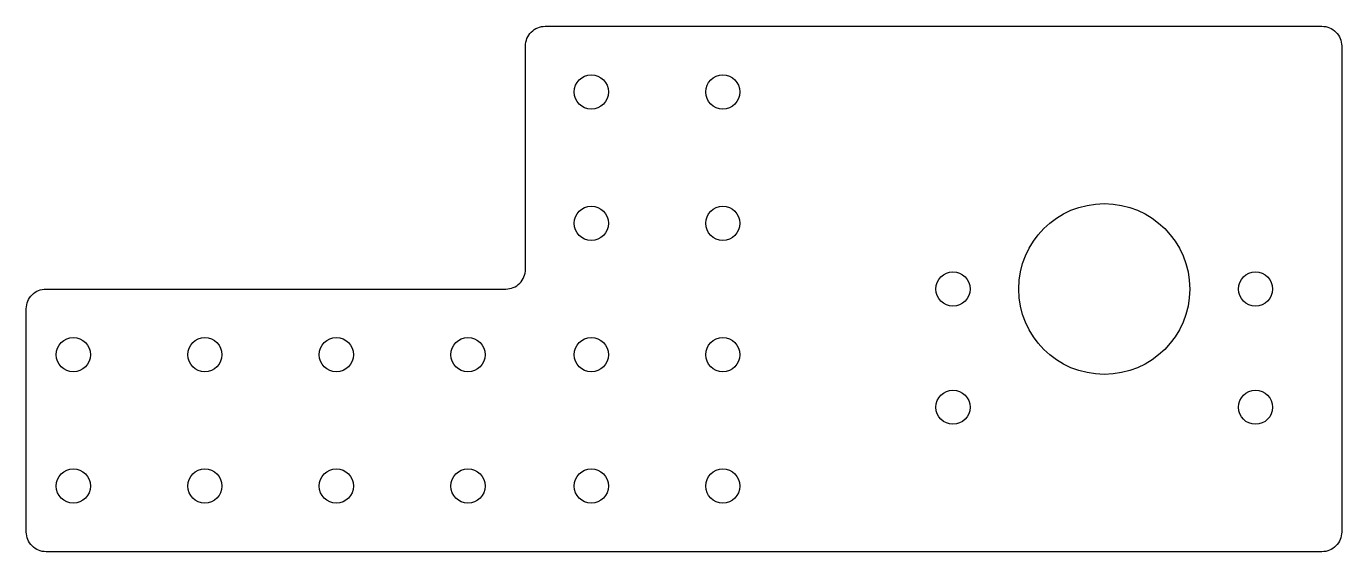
# Model space of a CAD drawing. Header units: millimetres. Extents: x -164 to 36, y -40 to 40.
import ezdxf

# ---------------------------------------------------------------- set-up
doc = ezdxf.new("R2010")
doc.units = ezdxf.units.MM

msp = doc.modelspace()

# ---------------------------------------------------------------- linework, layer by layer
msp.add_lwpolyline([(33.1, -40), (-160.9, -40, -0.414214), (-163.9, -37), (-163.9, -3, -0.414214), (-160.9, 0), (-91, 0, 0.414214), (-88, 3), (-88, 37, -0.414214), (-85, 40), (33.1, 40, -0.414214), (36.1, 37), (36.1, -37, -0.414214)], format="xyb", close=True)
for centre, radius in [((-78, 30), 2.6), ((-58, 30), 2.6), ((-78, 10), 2.6), ((-58, 10), 2.6), ((0, 0), 13), ((-23, 0), 2.6), ((23, 0), 2.6), ((-156.75, -10), 2.6), ((-136.75, -10), 2.6), ((-116.75, -10), 2.6), ((-96.75, -10), 2.6), ((-78, -10), 2.6), ((-58, -10), 2.6), ((-23, -18), 2.6), ((23, -18), 2.6), ((-156.75, -30), 2.6), ((-136.75, -30), 2.6), ((-116.75, -30), 2.6), ((-96.75, -30), 2.6), ((-78, -30), 2.6), ((-58, -30), 2.6)]:
    msp.add_circle(centre, radius)

doc.saveas('drawing.dxf')
